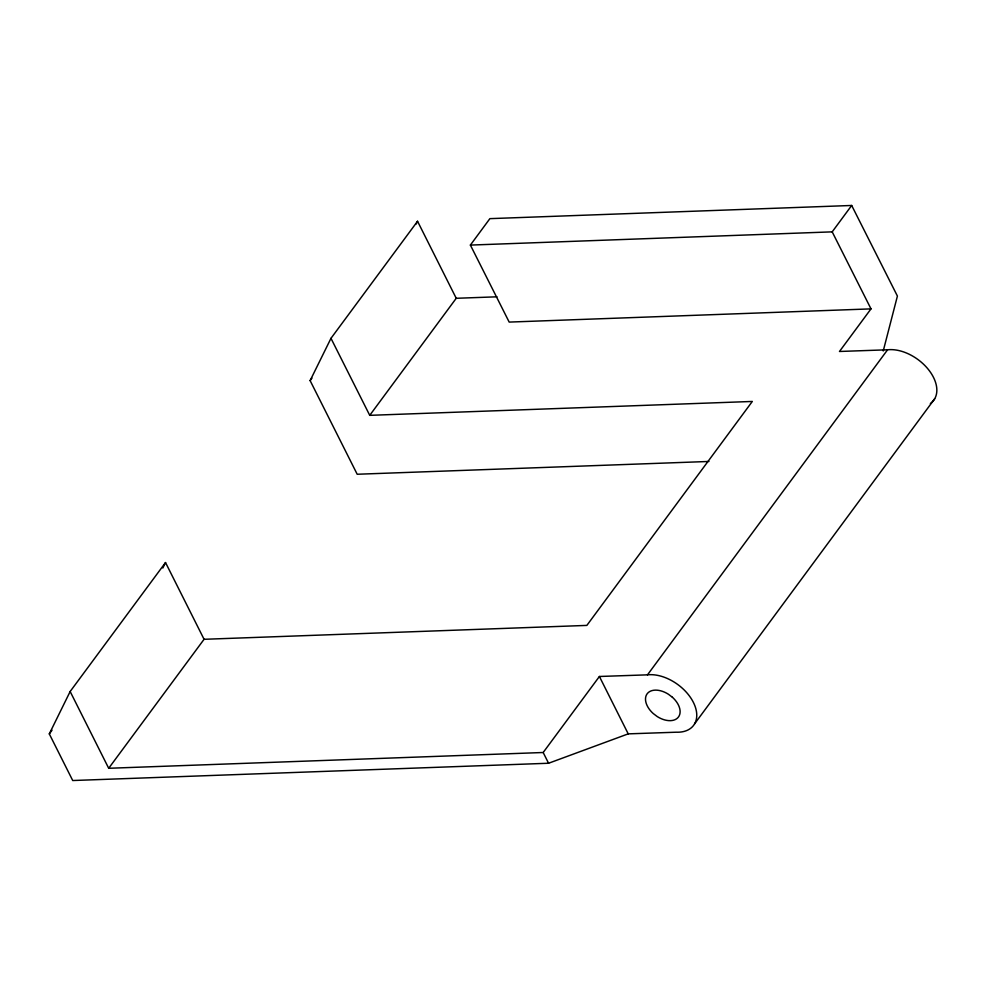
<?xml version="1.0" encoding="UTF-8"?>
<svg xmlns="http://www.w3.org/2000/svg" width="986" height="986" viewBox="0 0 986 986"><rect width="100%" height="100%" fill="white"/><g stroke="black" fill="none" stroke-linecap="round" stroke-linejoin="round"><path stroke-width="1.48" d="M883.234 350.979L897.408 296.071L851.682 205.47L489.882 218.645L470.384 245.083L509.183 322.089L870.995 308.877L832.196 231.858L851.682 205.47M108.694 768.279L543.175 752.503L599.402 676.482L647.494 674.843A36.728 23.331 36.4 0 1 693.392 702.402A36.728 23.331 36.4 0 1 676.26 732.204L628.218 733.867L548.573 763.25L72.718 780.53L49.3 733.904L70.154 691.506L165.525 562.538L204.065 639.298L108.694 768.279L70.154 691.506M162.838 568.01L165.525 562.538M708.934 461.46L357.191 474.254L310.122 380.608L330.976 338.321L417.546 221.258L456.235 298.29L369.738 415.34L330.976 338.321M416.191 223.982L417.546 221.258M647.494 674.843L887.573 349.796A36.728 23.331 36.4 0 1 928.467 369.59A36.728 23.331 36.4 0 1 930.365 403.533M694.588 723.847L934.679 398.788M310.122 380.608L311.946 378.143M49.3 733.904L52.024 730.219M870.995 308.877L839.48 351.472L887.573 349.796M470.384 245.083L832.196 231.858M456.235 298.29L496.981 296.811M369.738 415.34L752.306 401.45L586.855 625.407L204.065 639.298M599.402 676.482L628.218 733.867M543.175 752.503L548.573 763.25M672.427 697.287L668.372 694.218A19.486 12.374 36.5 0 0 647.284 693.614A19.486 12.374 36.5 0 0 653.188 713.494L657.231 716.563A19.486 12.374 36.5 0 0 678.331 717.167A19.486 12.374 36.5 0 0 672.427 697.287"/></g></svg>
